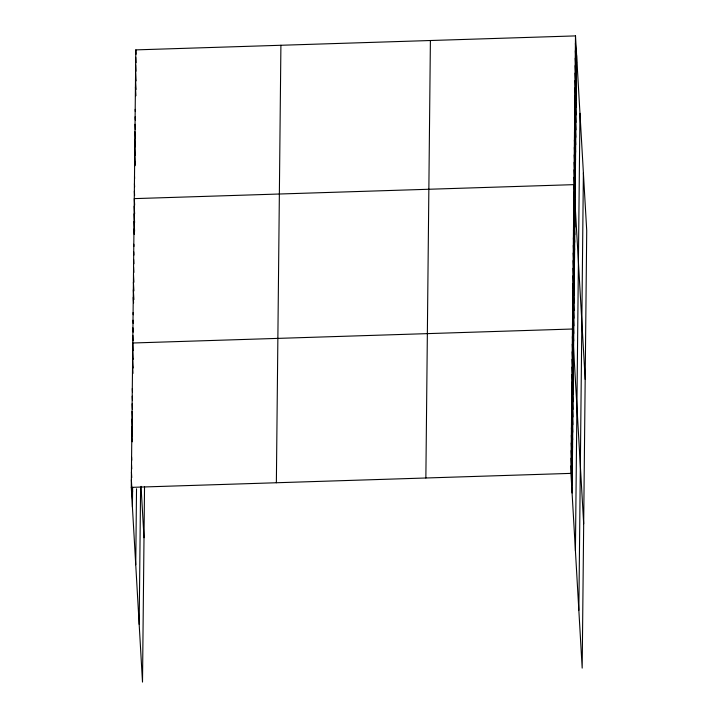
<?xml version="1.0" encoding="UTF-8"?>
<svg xmlns="http://www.w3.org/2000/svg" width="718" height="718" viewBox="0 0 718 718"><rect width="100%" height="100%" fill="white"/><g stroke="black" fill="none" stroke-linecap="round" stroke-linejoin="round"><path stroke-width="1.08" d="M144.533 486.714L142.505 682.1L131.277 487.369L135.819 49.883L575.495 35.9L586.723 230.631L582.181 668.117L570.954 473.377L575.495 35.9M132.408 506.971L132.615 487.432M135.738 564.761L136.528 488.779M139.175 624.31L140.593 487.54M276.367 482.747L280.909 45.27M425.864 477.991L430.396 40.513M572.084 492.979L576.626 55.501M575.414 550.778L579.956 113.291M578.852 610.318L583.384 172.841M131.277 487.369L570.954 473.377M575.414 43.34L576.545 62.942M575.333 50.772L576.464 70.373M575.262 58.212L576.392 77.813M575.181 65.652L576.312 85.254M575.109 73.083L576.24 92.685M575.028 80.524L576.159 100.125M574.947 87.964L576.078 107.565M574.876 95.395L576.007 114.997M574.795 102.836L575.926 122.437M574.723 110.276L575.854 129.877M574.642 117.707L575.773 137.309M574.571 125.147L575.692 144.749M574.49 132.579L575.621 152.189M574.409 140.019L575.54 159.62M574.337 147.459L575.468 167.061M574.256 154.891L575.387 174.501M574.185 162.331L575.306 181.932M574.104 169.771L575.235 189.373M574.023 177.202L575.154 196.804M585.179 379.382L573.951 184.643L134.275 198.626L134.652 205.16M573.87 192.244L575.001 211.846M573.79 199.837L574.921 219.439M573.709 207.439L574.84 227.041M573.637 215.032L574.768 234.642M573.556 222.634L574.687 242.235M573.476 230.236L574.606 249.837M573.395 237.829L574.526 257.43M573.314 245.43L574.445 265.032M573.242 253.032L574.373 272.634M573.161 260.625L574.292 280.226M573.081 268.227L574.212 287.828M573 275.82L574.131 295.421M572.928 283.422L574.05 303.023M572.847 291.023L573.978 310.625M572.767 298.616L573.897 318.218M572.686 306.218L573.817 325.819M572.605 313.811L573.736 333.421M572.533 321.413L573.664 341.014M583.68 523.745L572.452 329.015L132.776 342.998L133.216 350.617M572.372 336.607L573.502 356.209M572.291 344.209L573.422 363.811M572.21 351.802L573.341 371.412M572.138 359.404L573.269 379.005M572.058 367.006L573.188 386.607M571.977 374.599L573.108 394.2M571.896 382.2L573.027 401.802M571.824 389.802L572.946 409.404M571.743 397.395L572.874 416.996M571.663 404.997L572.793 424.598M571.582 412.59L572.713 432.191M571.501 420.192L572.632 439.793M571.429 427.793L572.56 447.395M571.348 435.386L572.479 454.988M571.268 442.988L572.399 462.589M571.187 450.581L572.318 470.191M571.106 458.183L572.237 477.784M571.034 465.785L572.165 485.386M135.819 49.883L136.07 54.245M135.738 57.323L136.052 62.771M135.666 64.764L136.043 71.297M135.585 72.195L136.088 80.91M135.514 79.635L136.079 89.436M135.433 87.075L135.935 95.781M135.199 109.378L135.325 111.559M135.128 116.819L135.316 120.086M135.047 124.259L135.361 129.698M134.966 131.69L135.343 138.224M134.894 139.13L135.334 146.75M134.813 146.571L135.316 155.276M134.742 154.002L135.37 164.898M134.661 161.442L134.912 165.795M134.508 176.314L134.634 178.495M134.428 183.754L134.616 187.021M134.356 191.194L134.607 195.547M134.194 206.228L134.634 213.847M134.122 213.829L134.616 222.535M134.042 221.422L134.607 231.223M133.961 229.024L134.275 234.463M133.799 244.219L133.925 246.4M133.727 251.821L133.916 255.087M133.647 259.413L133.898 263.775M133.566 267.015L133.88 272.454M133.485 274.608L133.925 282.237M133.404 282.21L133.907 290.925M133.333 289.812L133.898 299.612M133.252 297.405L133.566 302.852M133.09 312.599L133.216 314.78M133.018 320.201L133.207 323.468M132.938 327.803L133.189 332.156M132.857 335.396L133.171 340.844M141.042 486.355L144.004 537.728M132.695 350.599L133.198 359.305M132.624 358.192L133.189 367.993M132.543 365.794L132.983 373.414M132.3 388.591L132.489 391.857M132.229 396.183L132.48 400.545M132.148 403.785L132.462 409.224M132.067 411.378L132.444 417.912M131.986 418.98L132.489 427.695M131.915 426.582L132.471 436.382M131.834 434.175L132.274 441.803M131.591 456.971L131.78 460.238M131.52 464.573L131.771 468.926M131.439 472.166L131.753 477.614M132.318 487.414L132.57 491.767M131.358 479.768L132.489 499.369"/></g></svg>
